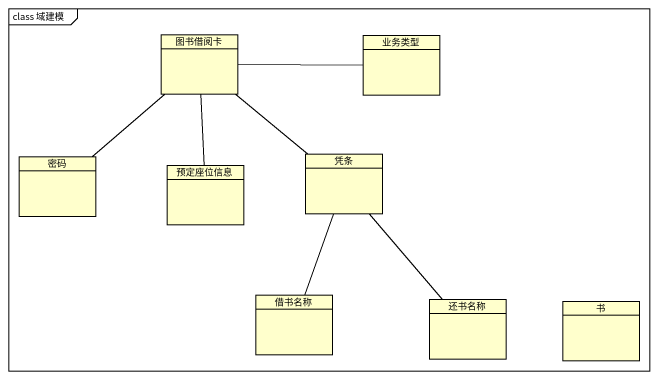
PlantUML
@startuml
mainframe class 域建模
hide circle
hide empty members
class 图书借阅卡
class 业务类型
class 密码
class 预定座位信息
class 凭条
class 借书名称
class 还书名称
class 书
图书借阅卡 -right- 业务类型
图书借阅卡 -- 密码
图书借阅卡 -- 预定座位信息
图书借阅卡 -- 凭条
凭条 -- 借书名称
凭条 -- 还书名称
@enduml
